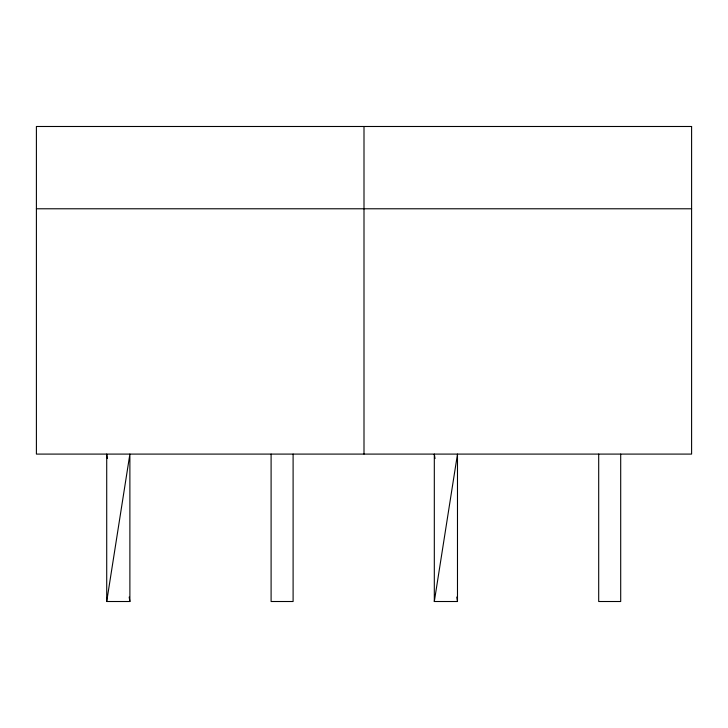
<?xml version="1.0" encoding="UTF-8"?>
<svg xmlns="http://www.w3.org/2000/svg" width="728" height="728" viewBox="0 0 728 728"><rect width="100%" height="100%" fill="white"/><g stroke="black" fill="none" stroke-linecap="round" stroke-linejoin="round"><path stroke-width="1.09" d="M106.716 601.51L129.884 454.09L129.884 601.51L106.716 601.51L106.716 454.09L107.416 458.558M434.316 601.51L457.484 454.09L457.484 601.51L434.316 601.51L434.316 454.09L435.016 458.558M36.4 208.781L691.6 208.781M456.784 597.042L457.484 601.51M129.184 597.042L129.884 601.51M620.702 454.09L620.702 601.51L598.698 601.51L598.698 454.09M364 126.49L364 454.09M293.102 454.09L293.102 601.51L271.098 601.51L271.098 454.09M691.6 126.49L36.4 126.49L36.4 454.09L691.6 454.09L691.6 126.49"/></g></svg>
